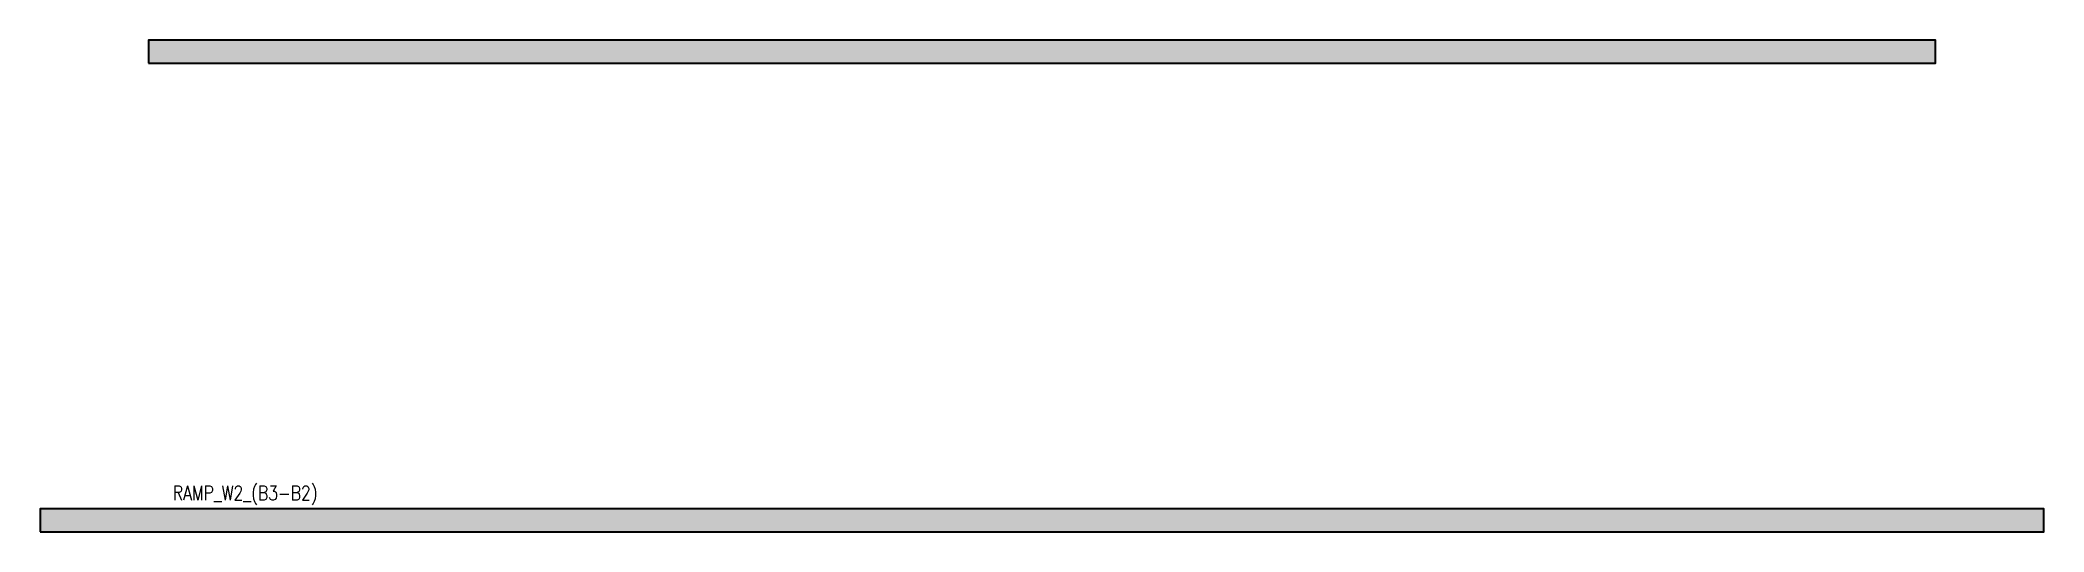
# Model space of a CAD drawing. Header units: millimetres. Extents: x 54300 to 89400, y 16900 to 25500.
import ezdxf

# ---------------------------------------------------------------- set-up
doc = ezdxf.new("R2010")
doc.units = ezdxf.units.MM
doc.header["$MEASUREMENT"] = 0
doc.layers.add('$0$NDC_S_WALL', color=6, linetype='Continuous', lineweight=35)
doc.layers.add('NDC_S_HATCH COLUMN AND WALL', color=251, linetype='Continuous', lineweight=13)
doc.styles.add('NDC_BAR 2', font='romans.shx', dxfattribs={"width": 0.8})

msp = doc.modelspace()

# ---------------------------------------------------------------- hatches: boundary and pattern name
at = {"layer": 'NDC_S_HATCH COLUMN AND WALL'}
h = msp.add_hatch(color=256, dxfattribs=at)
h.dxf.hatch_style = 1
h.paths.add_polyline_path([(56200, 25100), (87500, 25100), (87500, 25500), (56200, 25500)])
h.paths.add_polyline_path([(54300, 16900), (89400, 16900), (89400, 17300), (54300, 17300)])

# ---------------------------------------------------------------- linework, layer by layer
at = {"layer": '$0$NDC_S_WALL', "ltscale": 200}
for points in [[(56200, 25100), (87500, 25100), (87500, 25500), (56200, 25500)], [(54300, 16900), (89400, 16900), (89400, 17300), (54300, 17300)]]:
    msp.add_lwpolyline(points, close=True, dxfattribs=at)

# ---------------------------------------------------------------- texts
at = {"layer": 'Defpoints', "style": 'NDC_BAR 2', "width": 0.8}
msp.add_text('RAMP_W2_(B3-B2)', height=250, dxfattribs=at).set_placement((56624, 17455))

doc.saveas('drawing.dxf')
